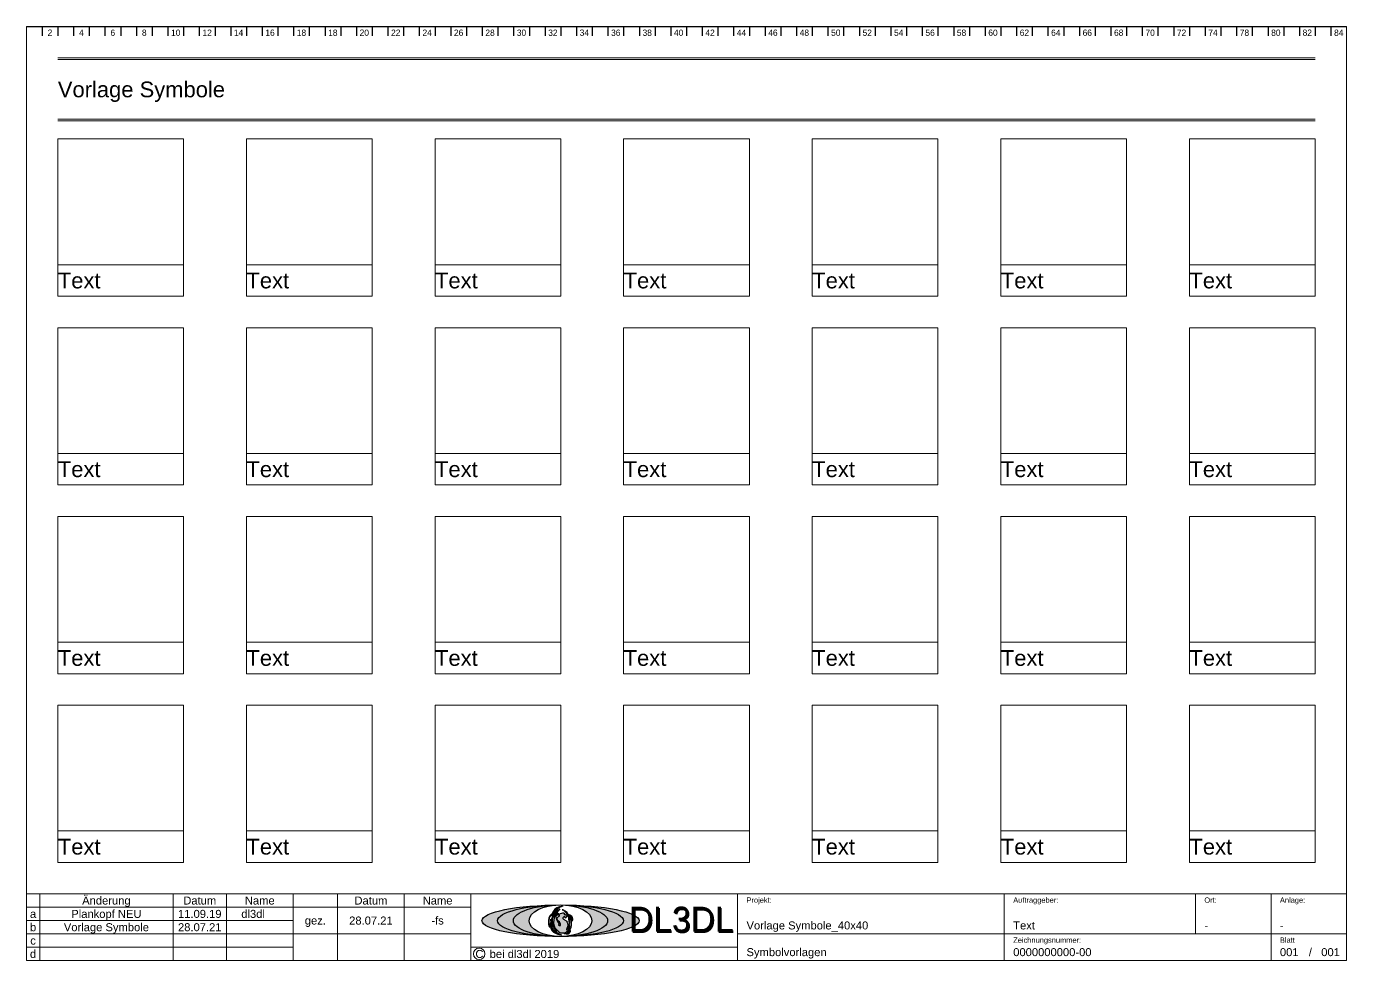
# Model space of a CAD drawing. Header units: millimetres. Extents: x 0 to 1740, y -634 to 297.
# Drawn here: x 440 to 860, y 0 to 297 of the extents above; entities that cross this region are included whole.
import ezdxf
from ezdxf.enums import TextEntityAlignment as Align

# ---------------------------------------------------------------- set-up
doc = ezdxf.new("R2010")
doc.units = ezdxf.units.MM
doc.layers.get('0').update_dxf_attribs({"lineweight": 25, "true_color": 0xffffff})
for name, color, linetype, lineweight, true_color in [('_Legende', 5, 'Continuous', 5, 0x0000ff), ('_Rahmen_Symbol_bl', 5, 'Continuous', 5, 0x0000ff), ('_Rahmen_Symbol_rt', 1, 'Continuous', 5, 0xff0000), ('_Rahmen_Symbol_Text', 3, 'Continuous', 5, 0x00ff00), ('_Zeichenfläche', 30, 'Continuous', 5, 0xff7f00), ('BLATTRAHMEN', 5, 'Continuous', 5, 0x0000ff), ('FORMAT', 2, 'Continuous', 5, 0xffff00), ('LOGO_A', 1, 'Continuous', 5, 0xff0000), ('LOGO_B', 30, 'Continuous', 5, 0xff7f00), ('LOGO_C', 12, 'Continuous', 5, 0xaa0000), ('LOGO_TEXT', 5, 'Continuous', 5, 0x0000ff), ('TEXT_VORGABE', 1, 'Continuous', 5, 0xff0000)]:
    doc.layers.add(name, color=color, linetype=linetype, lineweight=lineweight, true_color=true_color)
for name, color, linetype, true_color in [('Logo_Text2', 1, 'Continuous', 0xff0000), ('PFOENIX', 94, 'Continuous', 0x008000), ('RASTER', 5, 'Continuous', 0x0000ff), ('TEXT_AUSGEFUELLT', 3, 'Continuous', 0x00ff00)]:
    doc.layers.add(name, color=color, linetype=linetype, true_color=true_color)
doc.styles.add('textstyle10', font='')
doc.styles.add('textstyle102', font='')
doc.styles.add('textstyle11', font='')
doc.styles.add('textstyle112', font='')
doc.styles.add('textstyle123', font='')
doc.styles.add('textstyle1239', font='')
doc.styles.add('textstyle1240', font='')
doc.styles.add('textstyle1241', font='')
doc.styles.add('textstyle1242', font='')
doc.styles.add('textstyle1243', font='')
doc.styles.add('textstyle1244', font='')
doc.styles.add('textstyle1245', font='')
doc.styles.add('textstyle1246', font='')
doc.styles.add('textstyle1253', font='')
doc.styles.add('textstyle1254', font='')
doc.styles.add('textstyle1255', font='')
doc.styles.add('textstyle1256', font='')
doc.styles.add('textstyle1257', font='')
doc.styles.add('textstyle1258', font='')
doc.styles.add('textstyle1259', font='')
doc.styles.add('textstyle1260', font='')
doc.styles.add('textstyle1261', font='')
doc.styles.add('textstyle1262', font='')
doc.styles.add('textstyle1263', font='')
doc.styles.add('textstyle1264', font='')
doc.styles.add('textstyle1265', font='')
doc.styles.add('textstyle1266', font='')
doc.styles.add('textstyle1267', font='')
doc.styles.add('textstyle1268', font='')
doc.styles.add('textstyle1269', font='')
doc.styles.add('textstyle1270', font='')
doc.styles.add('textstyle1276', font='')
doc.styles.add('textstyle1354', font='')
doc.styles.add('textstyle138', font='')
doc.styles.add('textstyle150', font='')
doc.styles.add('textstyle158', font='')
doc.styles.add('textstyle1644', font='')
doc.styles.add('textstyle170', font='')
doc.styles.add('textstyle186', font='')
doc.styles.add('textstyle187', font='')
doc.styles.add('textstyle205', font='')
doc.styles.add('textstyle217', font='')
doc.styles.add('textstyle224', font='')
doc.styles.add('textstyle235', font='')
doc.styles.add('textstyle241', font='')
doc.styles.add('textstyle253', font='')
doc.styles.add('textstyle268', font='')
doc.styles.add('textstyle285', font='')
doc.styles.add('textstyle295', font='')
doc.styles.add('textstyle30', font='')
doc.styles.add('textstyle306', font='')
doc.styles.add('textstyle310', font='')
doc.styles.add('textstyle313', font='')
doc.styles.add('textstyle336', font='')
doc.styles.add('textstyle340', font='')
doc.styles.add('textstyle346', font='')
doc.styles.add('textstyle368', font='')
doc.styles.add('textstyle373', font='')
doc.styles.add('textstyle379', font='')
doc.styles.add('textstyle394', font='')
doc.styles.add('textstyle416', font='')
doc.styles.add('textstyle42', font='')
doc.styles.add('textstyle421', font='')
doc.styles.add('textstyle427', font='')
doc.styles.add('textstyle454', font='')
doc.styles.add('textstyle46', font='')
doc.styles.add('textstyle470', font='')
doc.styles.add('textstyle476', font='')
doc.styles.add('textstyle481', font='')
doc.styles.add('textstyle489', font='')
doc.styles.add('textstyle511', font='')
doc.styles.add('textstyle516', font='')
doc.styles.add('textstyle535', font='')
doc.styles.add('textstyle537', font='')
doc.styles.add('textstyle555', font='')
doc.styles.add('textstyle57', font='')
doc.styles.add('textstyle573', font='')
doc.styles.add('textstyle593', font='')
doc.styles.add('textstyle606', font='')
doc.styles.add('textstyle611', font='')
doc.styles.add('textstyle624', font='')
doc.styles.add('textstyle650', font='')
doc.styles.add('textstyle67', font='')
doc.styles.add('textstyle682', font='')
doc.styles.add('textstyle688', font='')
doc.styles.add('textstyle693', font='')
doc.styles.add('textstyle699', font='')
doc.styles.add('textstyle721', font='')
doc.styles.add('textstyle726', font='')
doc.styles.add('textstyle731', font='')
doc.styles.add('textstyle743', font='')
doc.styles.add('textstyle761', font='')
doc.styles.add('textstyle768', font='')
doc.styles.add('textstyle779', font='')
doc.styles.add('textstyle786', font='')
doc.styles.add('textstyle79', font='')
doc.styles.add('textstyle797', font='')
doc.styles.add('textstyle813', font='')
doc.styles.add('textstyle830', font='')
doc.styles.add('textstyle841', font='')
doc.styles.add('textstyle848', font='')
doc.styles.add('textstyle860', font='')
doc.styles.add('textstyle867', font='')
doc.styles.add('textstyle879', font='')
doc.styles.add('textstyle90', font='')
doc.styles.get('textstyle10').set_extended_font_data('textstyle73')
doc.styles.get('textstyle102').set_extended_font_data('textstyle80')
doc.styles.get('textstyle11').set_extended_font_data('textstyle72')
doc.styles.get('textstyle112').set_extended_font_data('textstyle78')
doc.styles.get('textstyle123').set_extended_font_data('textstyle79')
doc.styles.get('textstyle1239').set_extended_font_data('Arial')
doc.styles.get('textstyle1240').set_extended_font_data('Arial')
doc.styles.get('textstyle1241').set_extended_font_data('Arial')
doc.styles.get('textstyle1242').set_extended_font_data('Arial')
doc.styles.get('textstyle1243').set_extended_font_data('Arial')
doc.styles.get('textstyle1244').set_extended_font_data('Arial')
doc.styles.get('textstyle1245').set_extended_font_data('Arial')
doc.styles.get('textstyle1246').set_extended_font_data('Arial')
doc.styles.get('textstyle1253').set_extended_font_data('Arial')
doc.styles.get('textstyle1254').set_extended_font_data('Arial')
doc.styles.get('textstyle1255').set_extended_font_data('Arial')
doc.styles.get('textstyle1256').set_extended_font_data('Arial')
doc.styles.get('textstyle1257').set_extended_font_data('Arial')
doc.styles.get('textstyle1258').set_extended_font_data('Arial')
doc.styles.get('textstyle1259').set_extended_font_data('Arial')
doc.styles.get('textstyle1260').set_extended_font_data('Arial')
doc.styles.get('textstyle1261').set_extended_font_data('Arial')
doc.styles.get('textstyle1262').set_extended_font_data('Arial')
doc.styles.get('textstyle1263').set_extended_font_data('Arial')
doc.styles.get('textstyle1264').set_extended_font_data('Arial')
doc.styles.get('textstyle1265').set_extended_font_data('Arial')
doc.styles.get('textstyle1266').set_extended_font_data('Arial')
doc.styles.get('textstyle1267').set_extended_font_data('Arial')
doc.styles.get('textstyle1268').set_extended_font_data('Arial')
doc.styles.get('textstyle1269').set_extended_font_data('Arial')
doc.styles.get('textstyle1270').set_extended_font_data('Arial')
doc.styles.get('textstyle1276').set_extended_font_data('Arial')
doc.styles.get('textstyle1354').set_extended_font_data('Arial')
doc.styles.get('textstyle138').set_extended_font_data('textstyle142')
doc.styles.get('textstyle150').set_extended_font_data('textstyle141')
doc.styles.get('textstyle158').set_extended_font_data('textstyle82')
doc.styles.get('textstyle1644').set_extended_font_data('Arial')
doc.styles.get('textstyle170').set_extended_font_data('textstyle140')
doc.styles.get('textstyle186').set_extended_font_data('textstyle146')
doc.styles.get('textstyle187').set_extended_font_data('textstyle145')
doc.styles.get('textstyle205').set_extended_font_data('textstyle143')
doc.styles.get('textstyle217').set_extended_font_data('textstyle144')
doc.styles.get('textstyle224').set_extended_font_data('textstyle150')
doc.styles.get('textstyle235').set_extended_font_data('textstyle149')
doc.styles.get('textstyle241').set_extended_font_data('textstyle147')
doc.styles.get('textstyle253').set_extended_font_data('textstyle148')
doc.styles.get('textstyle268').set_extended_font_data('textstyle154')
doc.styles.get('textstyle285').set_extended_font_data('textstyle153')
doc.styles.get('textstyle295').set_extended_font_data('textstyle151')
doc.styles.get('textstyle30').set_extended_font_data('textstyle70')
doc.styles.get('textstyle306').set_extended_font_data('textstyle152')
doc.styles.get('textstyle310').set_extended_font_data('TGL 31034-1')
doc.styles.get('textstyle313').set_extended_font_data('TGL 31034-1')
doc.styles.get('textstyle336').set_extended_font_data('Arial')
doc.styles.get('textstyle340').set_extended_font_data('Arial')
doc.styles.get('textstyle346').set_extended_font_data('Arial')
doc.styles.get('textstyle368').set_extended_font_data('Arial')
doc.styles.get('textstyle373').set_extended_font_data('Arial')
doc.styles.get('textstyle379').set_extended_font_data('Arial')
doc.styles.get('textstyle394').set_extended_font_data('Arial')
doc.styles.get('textstyle416').set_extended_font_data('Arial')
doc.styles.get('textstyle42').set_extended_font_data('textstyle71')
doc.styles.get('textstyle421').set_extended_font_data('Arial')
doc.styles.get('textstyle427').set_extended_font_data('Arial')
doc.styles.get('textstyle454').set_extended_font_data('Arial')
doc.styles.get('textstyle46').set_extended_font_data('textstyle77')
doc.styles.get('textstyle470').set_extended_font_data('Arial')
doc.styles.get('textstyle476').set_extended_font_data('Arial')
doc.styles.get('textstyle481').set_extended_font_data('Arial')
doc.styles.get('textstyle489').set_extended_font_data('Arial')
doc.styles.get('textstyle511').set_extended_font_data('Arial')
doc.styles.get('textstyle516').set_extended_font_data('Arial')
doc.styles.get('textstyle535').set_extended_font_data('Arial')
doc.styles.get('textstyle537').set_extended_font_data('Arial')
doc.styles.get('textstyle555').set_extended_font_data('Arial')
doc.styles.get('textstyle57').set_extended_font_data('textstyle76')
doc.styles.get('textstyle573').set_extended_font_data('Arial')
doc.styles.get('textstyle593').set_extended_font_data('Arial')
doc.styles.get('textstyle606').set_extended_font_data('Arial')
doc.styles.get('textstyle611').set_extended_font_data('Arial')
doc.styles.get('textstyle624').set_extended_font_data('Arial')
doc.styles.get('textstyle650').set_extended_font_data('Arial')
doc.styles.get('textstyle67').set_extended_font_data('textstyle74')
doc.styles.get('textstyle682').set_extended_font_data('Arial')
doc.styles.get('textstyle688').set_extended_font_data('Arial')
doc.styles.get('textstyle693').set_extended_font_data('Arial')
doc.styles.get('textstyle699').set_extended_font_data('Arial')
doc.styles.get('textstyle721').set_extended_font_data('Arial')
doc.styles.get('textstyle726').set_extended_font_data('Arial')
doc.styles.get('textstyle731').set_extended_font_data('textstyle56')
doc.styles.get('textstyle743').set_extended_font_data('textstyle58')
doc.styles.get('textstyle761').set_extended_font_data('textstyle57')
doc.styles.get('textstyle768').set_extended_font_data('textstyle60')
doc.styles.get('textstyle779').set_extended_font_data('textstyle62')
doc.styles.get('textstyle786').set_extended_font_data('textstyle59')
doc.styles.get('textstyle79').set_extended_font_data('textstyle75')
doc.styles.get('textstyle797').set_extended_font_data('textstyle61')
doc.styles.get('textstyle813').set_extended_font_data('textstyle64')
doc.styles.get('textstyle830').set_extended_font_data('textstyle63')
doc.styles.get('textstyle841').set_extended_font_data('textstyle65')
doc.styles.get('textstyle848').set_extended_font_data('textstyle69')
doc.styles.get('textstyle860').set_extended_font_data('textstyle68')
doc.styles.get('textstyle867').set_extended_font_data('textstyle66')
doc.styles.get('textstyle879').set_extended_font_data('textstyle67')
doc.styles.get('textstyle90').set_extended_font_data('textstyle81')

msp = doc.modelspace()

# ---------------------------------------------------------------- hatches: boundary and pattern name
at = {"layer": 'LOGO_A'}
h = msp.add_hatch(color=256, dxfattribs=at)
edge = h.paths.add_edge_path()
edge.add_ellipse((609.92, 12.68), major_axis=(10, 0), ratio=0.5, start_angle=0, end_angle=360)
edge = h.paths.add_edge_path()
edge.add_ellipse((609.92, 12.68), major_axis=(15, 0), ratio=0.333333, start_angle=0, end_angle=360)
at = {"layer": 'LOGO_B'}
h = msp.add_hatch(color=256, dxfattribs=at)
edge = h.paths.add_edge_path()
edge.add_ellipse((609.92, 12.68), major_axis=(15, 0), ratio=0.333333, start_angle=0, end_angle=360)
edge = h.paths.add_edge_path()
edge.add_ellipse((609.92, 12.68), major_axis=(20, 0), ratio=0.25, start_angle=0, end_angle=360)
at = {"layer": 'LOGO_C'}
h = msp.add_hatch(color=256, dxfattribs=at)
edge = h.paths.add_edge_path()
edge.add_ellipse((609.92, 12.68), major_axis=(20, 0), ratio=0.25, start_angle=0, end_angle=360)
edge = h.paths.add_edge_path()
edge.add_ellipse((609.92, 12.68), major_axis=(25, 0), ratio=0.2, start_angle=0, end_angle=360)
at = {"layer": 'PFOENIX'}
h = msp.add_hatch(color=256, dxfattribs=at)
edge = h.paths.add_edge_path()
edge.add_spline(control_points=[(610.68, 17.26), (608.03, 16.62), (607.05, 14.08), (607.05, 14.08)], knot_values=[0, 0, 0, 0, 1, 1, 1, 1], degree=3, periodic=0)
edge.add_spline(control_points=[(607.05, 14.08), (607.08, 14.27), (607.44, 17.24), (610.68, 17.26)], knot_values=[0, 0, 0, 0, 1, 1, 1, 1], degree=3, periodic=0)
h = msp.add_hatch(color=256, dxfattribs=at)
edge = h.paths.add_edge_path()
edge.add_spline(control_points=[(607.02, 14.8), (605.42, 13.28), (606.19, 10.74), (606.54, 10.57)], knot_values=[0, 0, 0, 0, 1, 1, 1, 1], degree=3, periodic=0)
edge.add_spline(control_points=[(606.54, 10.57), (606.43, 10.66), (605.66, 13.2), (607.02, 14.8)], knot_values=[0, 0, 0, 0, 1, 1, 1, 1], degree=3, periodic=0)
h = msp.add_hatch(color=256, dxfattribs=at)
edge = h.paths.add_edge_path()
edge.add_spline(control_points=[(609.18, 12.05), (609.58, 11.8), (609.3, 11.33), (609.3, 11.33), (609.3, 11.33), (609.4, 11.09), (610.03, 11.08), (609.93, 11.66), (609.81, 12.05), (609.29, 12.57), (608.88, 12.91), (608.73, 13.38), (609.03, 13.86), (609.53, 14.19), (609.62, 14.32), (609.55, 14.49), (609.27, 14.48), (609.01, 14.41), (608.8, 14.53), (608.85, 14.88), (609.18, 15.04), (609.19, 15.06), (609.19, 15.04), (609.1, 14.9), (608.95, 14.78), (609.07, 14.68), (609.45, 14.78), (609.91, 15.03), (610.71, 15.2), (611, 15.16), (611.04, 15.08), (611.08, 14.82), (610.99, 14.61), (611.38, 14.66), (611.66, 14.53), (611.88, 14.3), (611.83, 13.92), (611.57, 13.58), (611.46, 13.5), (611.46, 13.5), (611.43, 13.7), (611.37, 13.9), (611.13, 13.95), (610.8, 13.9), (610.66, 13.58), (610.67, 13.19), (610.96, 13.07), (611.55, 12.86), (611.83, 12.5)], knot_values=[0, 0, 0, 0, 1, 2, 3, 4, 5, 6, 7, 8, 9, 10, 11, 12, 13, 14, 15, 16, 17, 18, 19, 20, 21, 22, 23, 24, 25, 26, 27, 28, 29, 30, 31, 32, 33, 34, 35, 36, 37, 38, 39, 40, 41, 42, 43, 44, 45, 46, 46, 46, 46], degree=3, periodic=0)
edge.add_spline(control_points=[(611.83, 12.5), (612.1, 12.04), (612.29, 11.39), (612.18, 10.76), (611.95, 10.19), (611.74, 9.84), (611.74, 9.84), (612.43, 10.25), (612.62, 10.95), (612.61, 11.49), (612.54, 11.64), (612.75, 11.28), (612.77, 10.65), (612.64, 10.24), (612.08, 9.22), (611.5, 8.84), (610.85, 8.66), (610.07, 8.65), (609.57, 8.9), (609.57, 8.9), (609.57, 8.9)], knot_values=[0, 0, 0, 0, 1, 2, 3, 4, 5, 6, 7, 8, 9, 10, 11, 12, 13, 14, 15, 16, 17, 18, 18, 18, 18], degree=3, periodic=0)
edge.add_spline(control_points=[(609.57, 8.9), (609.57, 8.9), (609.51, 8.86), (605.66, 13.28), (609.65, 16.47)], knot_values=[0, 0, 0, 0, 1, 2, 2, 2, 2], degree=3, periodic=0)
edge.add_spline(control_points=[(609.65, 16.47), (607.9, 14.2), (609.18, 12.05), (609.18, 12.05), (609.18, 12.05), (609.18, 12.05), (609.18, 12.05)], knot_values=[0, 0, 0, 0, 1, 2, 3, 4, 4, 4, 4], degree=3, periodic=0)
h = msp.add_hatch(color=256, dxfattribs=at)
edge = h.paths.add_edge_path()
edge.add_spline(control_points=[(609.06, 16.54), (607.08, 12.69), (608.92, 8.68), (608.92, 8.67), (608.92, 8.67), (606.06, 12.75), (609.06, 16.54), (609.06, 16.54), (609.06, 16.54)], knot_values=[0, 0, 0, 0, 1, 2, 3, 4, 5, 6, 6, 6, 6], degree=3, periodic=0)
h = msp.add_hatch(color=256, dxfattribs=at)
edge = h.paths.add_edge_path()
edge.add_spline(control_points=[(606.83, 13.2), (606.93, 9.44), (610.2, 8.14), (610.2, 8.14), (610.2, 8.14), (606.52, 9.05), (606.86, 13.16), (606.86, 13.16), (606.83, 13.2)], knot_values=[0, 0, 0, 0, 1, 2, 3, 4, 5, 6, 6, 6, 6], degree=3, periodic=0)
h = msp.add_hatch(color=256, dxfattribs=at)
edge = h.paths.add_edge_path()
edge.add_spline(control_points=[(612.43, 13.48), (612.49, 13.15), (612.52, 12.9), (612.55, 12.5), (612.56, 12.19), (612.55, 12.19), (612.55, 12.19), (612.7, 12.61), (612.7, 13.11), (612.59, 14), (612.31, 14.82), (612.07, 15.22), (611.39, 15.77), (610.49, 16.17), (610.49, 16.17), (610.49, 16.17)], knot_values=[0, 0, 0, 0, 1, 2, 3, 4, 5, 6, 7, 8, 9, 10, 11, 12, 13, 13, 13, 13], degree=3, periodic=0)
edge.add_spline(control_points=[(610.49, 16.17), (611.03, 15.89), (611.34, 15.58), (611.66, 15.17), (611.99, 14.74), (612.29, 14.06), (612.43, 13.48)], knot_values=[0, 0, 0, 0, 1, 2, 3, 4, 4, 4, 4], degree=3, periodic=0)
h = msp.add_hatch(color=256, dxfattribs=at)
edge = h.paths.add_edge_path()
edge.add_spline(control_points=[(613.29, 11.33), (613.26, 10.83), (613.11, 10.15), (612.89, 9.77), (612.42, 9.33), (612.15, 9.07), (612.15, 9.07), (612.34, 9.41), (612.6, 9.83), (612.76, 10.25), (612.77, 10.65), (612.59, 11.55)], knot_values=[0, 0, 0, 0, 1, 2, 3, 4, 5, 6, 7, 8, 9, 9, 9, 9], degree=3, periodic=0)
edge.add_spline(control_points=[(612.59, 11.55), (612.84, 11.68), (612.89, 11.96), (612.92, 12.8), (612.87, 13.56), (612.86, 13.97), (612.59, 14.78), (612.44, 14.89), (612.89, 14.3), (613.04, 13.91), (613.19, 13.35), (613.27, 12.79), (613.31, 12.04), (613.29, 11.33)], knot_values=[0, 0, 0, 0, 1, 2, 3, 4, 5, 6, 7, 8, 9, 10, 11, 11, 11, 11], degree=3, periodic=0)
h = msp.add_hatch(color=256, dxfattribs=at)
edge = h.paths.add_edge_path()
edge.add_spline(control_points=[(613.64, 12.48), (613.63, 13.01), (613.56, 13.36), (613.48, 13.76), (613.32, 14.08), (612.97, 14.59), (612.97, 14.59), (612.97, 14.59)], knot_values=[0, 0, 0, 0, 1, 2, 3, 4, 5, 5, 5, 5], degree=3, periodic=0)
edge.add_spline(control_points=[(612.97, 14.59), (613.8, 14.17), (613.64, 12.48), (613.64, 12.48), (613.64, 12.48)], knot_values=[0, 0, 0, 0, 1, 2, 2, 2, 2], degree=3, periodic=0)
h = msp.add_hatch(color=256, dxfattribs=at)
edge = h.paths.add_edge_path()
edge.add_spline(control_points=[(611.25, 8.49), (611.61, 8.34), (612.2, 8.33), (612.52, 8.42), (612.81, 8.75), (613, 9.2), (613.02, 9.54), (613.06, 9.69), (613.06, 9.69), (613.06, 9.69), (612.94, 9.39), (612.84, 9.29), (612.6, 8.99), (612.35, 8.82), (612.1, 8.72), (611.73, 8.6), (611.37, 8.58), (611.25, 8.57), (611.12, 8.58), (611.12, 8.57), (611.12, 8.57), (611.19, 8.52), (611.25, 8.49), (611.25, 8.49), (611.25, 8.49)], knot_values=[0, 0, 0, 0, 1, 2, 3, 4, 5, 6, 7, 8, 9, 10, 11, 12, 13, 14, 15, 16, 17, 18, 19, 20, 21, 22, 22, 22, 22], degree=3, periodic=0)

# ---------------------------------------------------------------- linework, layer by layer
for major_axis, ratio in [((25, 0), 0.2), ((20, 0), 0.25), ((15, 0), 0.333333), ((10, 0), 0.5)]:
    msp.add_ellipse((609.92, 12.68), major_axis=major_axis, ratio=ratio)
at = {"layer": '_Rahmen_Symbol_bl'}
for p, q in [((450, 221.21), (450, 211.21)), ((490, 221.21), (490, 211.21)), ((510, 221.21), (510, 211.21)), ((550, 221.21), (550, 211.21)), ((570, 221.21), (570, 211.21)), ((610, 221.21), (610, 211.21)), ((630, 221.21), (630, 211.21)), ((670, 221.21), (670, 211.21)), ((690, 221.21), (690, 211.21)), ((730, 221.21), (730, 211.21)), ((750, 221.21), (750, 211.21)), ((790, 221.21), (790, 211.21)), ((810, 221.21), (810, 211.21)), ((850, 221.21), (850, 211.21)), ((490, 211.21), (450, 211.21)), ((550, 211.21), (510, 211.21)), ((610, 211.21), (570, 211.21)), ((670, 211.21), (630, 211.21)), ((730, 211.21), (690, 211.21)), ((790, 211.21), (750, 211.21)), ((850, 211.21), (810, 211.21)), ((450, 161.21), (450, 151.21)), ((490, 161.21), (490, 151.21)), ((510, 161.21), (510, 151.21)), ((550, 161.21), (550, 151.21)), ((570, 161.21), (570, 151.21)), ((610, 161.21), (610, 151.21)), ((630, 161.21), (630, 151.21)), ((670, 161.21), (670, 151.21)), ((690, 161.21), (690, 151.21)), ((730, 161.21), (730, 151.21)), ((750, 161.21), (750, 151.21)), ((790, 161.21), (790, 151.21)), ((810, 161.21), (810, 151.21)), ((850, 161.21), (850, 151.21)), ((490, 151.21), (450, 151.21)), ((550, 151.21), (510, 151.21)), ((610, 151.21), (570, 151.21)), ((670, 151.21), (630, 151.21)), ((730, 151.21), (690, 151.21)), ((790, 151.21), (750, 151.21)), ((850, 151.21), (810, 151.21)), ((450, 101.21), (450, 91.21)), ((490, 101.21), (490, 91.21)), ((510, 101.21), (510, 91.21)), ((550, 101.21), (550, 91.21)), ((570, 101.21), (570, 91.21)), ((610, 101.21), (610, 91.21)), ((630, 101.21), (630, 91.21)), ((670, 101.21), (670, 91.21)), ((690, 101.21), (690, 91.21)), ((730, 101.21), (730, 91.21)), ((750, 101.21), (750, 91.21)), ((790, 101.21), (790, 91.21)), ((810, 101.21), (810, 91.21)), ((850, 101.21), (850, 91.21)), ((490, 91.21), (450, 91.21)), ((550, 91.21), (510, 91.21)), ((610, 91.21), (570, 91.21)), ((670, 91.21), (630, 91.21)), ((730, 91.21), (690, 91.21)), ((790, 91.21), (750, 91.21)), ((850, 91.21), (810, 91.21)), ((450, 41.21), (450, 31.21)), ((490, 41.21), (490, 31.21)), ((510, 41.21), (510, 31.21)), ((550, 41.21), (550, 31.21)), ((570, 41.21), (570, 31.21)), ((610, 41.21), (610, 31.21)), ((630, 41.21), (630, 31.21)), ((670, 41.21), (670, 31.21)), ((690, 41.21), (690, 31.21)), ((730, 41.21), (730, 31.21)), ((750, 41.21), (750, 31.21)), ((790, 41.21), (790, 31.21)), ((810, 41.21), (810, 31.21)), ((850, 41.21), (850, 31.21)), ((490, 31.21), (450, 31.21)), ((550, 31.21), (510, 31.21)), ((610, 31.21), (570, 31.21)), ((670, 31.21), (630, 31.21)), ((730, 31.21), (690, 31.21)), ((790, 31.21), (750, 31.21)), ((850, 31.21), (810, 31.21))]:
    msp.add_line(p, q, dxfattribs=at)
at = {"layer": '_Rahmen_Symbol_rt'}
for p, q in [((450, 221.21), (450, 261.21)), ((450, 261.21), (490, 261.21)), ((490, 261.21), (490, 221.21)), ((510, 221.21), (510, 261.21)), ((510, 261.21), (550, 261.21)), ((550, 261.21), (550, 221.21)), ((570, 221.21), (570, 261.21)), ((570, 261.21), (610, 261.21)), ((610, 261.21), (610, 221.21)), ((630, 221.21), (630, 261.21)), ((630, 261.21), (670, 261.21)), ((670, 261.21), (670, 221.21)), ((690, 221.21), (690, 261.21)), ((690, 261.21), (730, 261.21)), ((730, 261.21), (730, 221.21)), ((750, 221.21), (750, 261.21)), ((750, 261.21), (790, 261.21)), ((790, 261.21), (790, 221.21)), ((810, 221.21), (810, 261.21)), ((810, 261.21), (850, 261.21)), ((850, 261.21), (850, 221.21)), ((490, 221.21), (450, 221.21)), ((490, 221.21), (490, 221.21)), ((550, 221.21), (510, 221.21)), ((546, 221.21), (546, 221.21)), ((610, 221.21), (570, 221.21)), ((606, 221.21), (606, 221.21)), ((670, 221.21), (630, 221.21)), ((666, 221.21), (666, 221.21)), ((730, 221.21), (690, 221.21)), ((726, 221.21), (726, 221.21)), ((790, 221.21), (750, 221.21)), ((786, 221.21), (786, 221.21)), ((850, 221.21), (810, 221.21)), ((846, 221.21), (846, 221.21)), ((450, 161.21), (450, 201.21)), ((450, 201.21), (490, 201.21)), ((490, 201.21), (490, 161.21)), ((510, 161.21), (510, 201.21)), ((510, 201.21), (550, 201.21)), ((550, 201.21), (550, 161.21)), ((570, 161.21), (570, 201.21)), ((570, 201.21), (610, 201.21)), ((610, 201.21), (610, 161.21)), ((630, 161.21), (630, 201.21)), ((630, 201.21), (670, 201.21)), ((670, 201.21), (670, 161.21)), ((690, 161.21), (690, 201.21)), ((690, 201.21), (730, 201.21)), ((730, 201.21), (730, 161.21)), ((750, 161.21), (750, 201.21)), ((750, 201.21), (790, 201.21)), ((790, 201.21), (790, 161.21)), ((810, 161.21), (810, 201.21)), ((810, 201.21), (850, 201.21)), ((850, 201.21), (850, 161.21)), ((490, 161.21), (450, 161.21)), ((550, 161.21), (510, 161.21)), ((610, 161.21), (570, 161.21)), ((670, 161.21), (630, 161.21)), ((730, 161.21), (690, 161.21)), ((790, 161.21), (750, 161.21)), ((850, 161.21), (810, 161.21)), ((450, 101.21), (450, 141.21)), ((450, 141.21), (490, 141.21)), ((490, 141.21), (490, 101.21)), ((510, 101.21), (510, 141.21)), ((510, 141.21), (550, 141.21)), ((550, 141.21), (550, 101.21)), ((570, 101.21), (570, 141.21)), ((570, 141.21), (610, 141.21)), ((610, 141.21), (610, 101.21)), ((630, 101.21), (630, 141.21)), ((630, 141.21), (670, 141.21)), ((670, 141.21), (670, 101.21)), ((690, 101.21), (690, 141.21)), ((690, 141.21), (730, 141.21)), ((730, 141.21), (730, 101.21)), ((750, 101.21), (750, 141.21)), ((750, 141.21), (790, 141.21)), ((790, 141.21), (790, 101.21)), ((810, 101.21), (810, 141.21)), ((810, 141.21), (850, 141.21)), ((850, 141.21), (850, 101.21)), ((490, 101.21), (450, 101.21)), ((550, 101.21), (510, 101.21)), ((610, 101.21), (570, 101.21)), ((670, 101.21), (630, 101.21)), ((730, 101.21), (690, 101.21)), ((790, 101.21), (750, 101.21)), ((850, 101.21), (810, 101.21)), ((450, 41.21), (450, 81.21)), ((450, 81.21), (490, 81.21)), ((490, 81.21), (490, 41.21)), ((510, 41.21), (510, 81.21)), ((510, 81.21), (550, 81.21)), ((550, 81.21), (550, 41.21)), ((570, 41.21), (570, 81.21)), ((570, 81.21), (610, 81.21)), ((610, 81.21), (610, 41.21)), ((630, 41.21), (630, 81.21)), ((630, 81.21), (670, 81.21)), ((670, 81.21), (670, 41.21)), ((690, 41.21), (690, 81.21)), ((690, 81.21), (730, 81.21)), ((730, 81.21), (730, 41.21)), ((750, 41.21), (750, 81.21)), ((750, 81.21), (790, 81.21)), ((790, 81.21), (790, 41.21)), ((810, 41.21), (810, 81.21)), ((810, 81.21), (850, 81.21)), ((850, 81.21), (850, 41.21)), ((490, 41.21), (450, 41.21)), ((550, 41.21), (510, 41.21)), ((610, 41.21), (570, 41.21)), ((670, 41.21), (630, 41.21)), ((730, 41.21), (690, 41.21)), ((790, 41.21), (750, 41.21)), ((850, 41.21), (810, 41.21))]:
    msp.add_line(p, q, dxfattribs=at)
at = {"layer": '_Zeichenfläche'}
for p, q in [((450, 286.97), (850, 286.97)), ((450, 286.47), (850, 286.47)), ((450, 267.47), (850, 267.47)), ((450, 266.97), (850, 266.97))]:
    msp.add_line(p, q, dxfattribs=at)
at = {"layer": 'BLATTRAHMEN'}
for p, q in [((440, 21.21), (440, 296.97)), ((860, 0), (860, 296.97)), ((440, 16.97), (440, 21.21)), ((444.24, 21.21), (440, 21.21)), ((444.24, 16.97), (444.24, 21.21)), ((444.24, 21.21), (524.85, 21.21)), ((486.67, 16.97), (486.67, 21.21)), ((503.64, 16.97), (503.64, 21.21)), ((524.85, 16.97), (524.85, 21.21)), ((524.85, 21.21), (860, 21.21)), ((538.99, 16.97), (538.99, 21.21)), ((560.2, 16.97), (560.2, 21.21)), ((581.41, 16.97), (581.41, 21.21)), ((666.26, 8.48), (666.26, 21.21)), ((751.11, 8.48), (751.11, 21.21)), ((811.92, 21.21), (811.92, 8.48)), ((835.96, 8.48), (835.96, 21.21)), ((440, 12.73), (440, 16.97)), ((444.24, 16.97), (440, 16.97)), ((444.24, 12.73), (444.24, 16.97)), ((444.24, 16.97), (524.85, 16.97)), ((486.67, 12.73), (486.67, 16.97)), ((503.64, 12.73), (503.64, 16.97)), ((524.85, 16.97), (581.41, 16.97)), ((524.85, 12.73), (524.85, 16.97)), ((538.99, 8.48), (538.99, 16.97)), ((560.2, 8.48), (560.2, 16.97)), ((581.41, 8.48), (581.41, 16.97)), ((440, 8.48), (440, 12.73)), ((444.24, 12.73), (440, 12.73)), ((444.24, 8.48), (444.24, 12.73)), ((444.24, 12.73), (524.85, 12.73)), ((486.67, 8.48), (486.67, 12.73)), ((503.64, 8.48), (503.64, 12.73)), ((524.85, 8.48), (524.85, 12.73)), ((440, 4.24), (440, 8.48)), ((444.24, 8.48), (440, 8.48)), ((444.24, 4.24), (444.24, 8.48)), ((444.24, 8.48), (524.85, 8.48)), ((486.67, 4.24), (486.67, 8.48)), ((503.64, 4.24), (503.64, 8.48)), ((524.85, 4.24), (524.85, 8.48)), ((524.85, 8.48), (581.41, 8.48)), ((538.99, 0), (538.99, 8.48)), ((560.2, 0), (560.2, 8.48)), ((581.41, 0), (581.41, 8.48)), ((666.26, 0), (666.26, 8.48)), ((666.26, 8.48), (860, 8.48)), ((751.11, 0), (751.11, 8.48)), ((835.96, 0), (835.96, 8.48)), ((440, 0), (440, 4.24)), ((444.24, 4.24), (440, 4.24)), ((444.24, 0), (444.24, 4.24)), ((444.24, 4.24), (503.64, 4.24)), ((486.67, 0), (486.67, 4.24)), ((503.64, 0), (503.64, 4.24)), ((503.64, 4.24), (524.85, 4.24)), ((524.85, 0), (524.85, 4.24)), ((524.85, 4.24), (524.85, 4.24)), ((581.41, 4.24), (666.26, 4.24)), ((440, 0), (444.24, 0)), ((444.24, 0), (486.67, 0)), ((486.67, 0), (503.64, 0)), ((503.64, 0), (524.85, 0)), ((524.85, 0), (538.99, 0)), ((538.99, 0), (560.2, 0)), ((560.2, 0), (581.41, 0)), ((581.41, 0), (666.26, 0)), ((666.26, 0), (751.11, 0)), ((751.11, 0), (835.96, 0)), ((835.96, 0), (860, 0))]:
    msp.add_line(p, q, dxfattribs=at)
at = {"layer": 'FORMAT', "linetype": 'BYBLOCK'}
for p, q in [((440, 0), (440, 297)), ((860, 297), (860, 0)), ((860, 0), (440, 0))]:
    msp.add_line(p, q, dxfattribs=at)
at = {"layer": 'PFOENIX'}
for points in [[(610.68, 17.26), (607.44, 17.24), (607.08, 14.27), (607.05, 14.08)], [(610.68, 17.26), (608.03, 16.62), (607.05, 14.08), (607.05, 14.08)], [(607.02, 14.8), (605.42, 13.28), (606.19, 10.74), (606.54, 10.57)], [(609.65, 16.47), (605.66, 13.28), (609.51, 8.86), (609.57, 8.9), (609.57, 8.9)], [(607.02, 14.8), (605.66, 13.2), (606.43, 10.66), (606.54, 10.57)], [(606.83, 13.2), (606.93, 9.44), (610.2, 8.14), (610.2, 8.14), (610.2, 8.14), (606.52, 9.05), (606.86, 13.16), (606.86, 13.16), (606.83, 13.2)], [(609.06, 16.54), (607.08, 12.69), (608.92, 8.68), (608.92, 8.67), (608.92, 8.67), (606.06, 12.75), (609.06, 16.54), (609.06, 16.54), (609.06, 16.54)], [(609.65, 16.47), (607.9, 14.2), (609.18, 12.05), (609.18, 12.05), (609.18, 12.05), (609.18, 12.05), (609.18, 12.05)], [(609.18, 12.05), (609.58, 11.8), (609.3, 11.33), (609.3, 11.33), (609.3, 11.33), (609.4, 11.09), (610.03, 11.08), (609.93, 11.66), (609.81, 12.05), (609.29, 12.57), (608.88, 12.91), (608.73, 13.38), (609.03, 13.86), (609.53, 14.19), (609.62, 14.32), (609.55, 14.49), (609.27, 14.48), (609.01, 14.41), (608.8, 14.53), (608.85, 14.88), (609.18, 15.04), (609.19, 15.06), (609.19, 15.04), (609.1, 14.9), (608.95, 14.78), (609.07, 14.68), (609.45, 14.78), (609.91, 15.03), (610.71, 15.2), (611, 15.16), (611.04, 15.08), (611.08, 14.82), (610.99, 14.61), (611.38, 14.66), (611.66, 14.53), (611.88, 14.3), (611.83, 13.92), (611.57, 13.58), (611.46, 13.5), (611.46, 13.5), (611.43, 13.7), (611.37, 13.9), (611.13, 13.95), (610.8, 13.9), (610.66, 13.58), (610.67, 13.19), (610.96, 13.07), (611.55, 12.86), (611.83, 12.5)], [(610.49, 16.17), (611.03, 15.89), (611.34, 15.58), (611.66, 15.17), (611.99, 14.74), (612.29, 14.06), (612.43, 13.48)], [(612.43, 13.48), (612.49, 13.15), (612.52, 12.9), (612.55, 12.5), (612.56, 12.19), (612.55, 12.19), (612.55, 12.19), (612.7, 12.61), (612.7, 13.11), (612.59, 14), (612.31, 14.82), (612.07, 15.22), (611.39, 15.77), (610.49, 16.17), (610.49, 16.17), (610.49, 16.17)], [(612.59, 11.55), (612.84, 11.68), (612.89, 11.96), (612.92, 12.8), (612.87, 13.56), (612.86, 13.97), (612.59, 14.78), (612.44, 14.89), (612.89, 14.3), (613.04, 13.91), (613.19, 13.35), (613.27, 12.79), (613.31, 12.04), (613.29, 11.33)], [(612.97, 14.59), (613.8, 14.17), (613.64, 12.48), (613.64, 12.48), (613.64, 12.48)], [(613.64, 12.48), (613.63, 13.01), (613.56, 13.36), (613.48, 13.76), (613.32, 14.08), (612.97, 14.59), (612.97, 14.59), (612.97, 14.59)], [(611.83, 12.5), (612.1, 12.04), (612.29, 11.39), (612.18, 10.76), (611.95, 10.19), (611.74, 9.84), (611.74, 9.84), (612.43, 10.25), (612.62, 10.95), (612.61, 11.49), (612.54, 11.64), (612.75, 11.28), (612.77, 10.65), (612.64, 10.24), (612.08, 9.22), (611.5, 8.84), (610.85, 8.66), (610.07, 8.65), (609.57, 8.9), (609.57, 8.9), (609.57, 8.9)], [(611.25, 8.49), (611.61, 8.34), (612.2, 8.33), (612.52, 8.42), (612.81, 8.75), (613, 9.2), (613.02, 9.54), (613.06, 9.69), (613.06, 9.69), (613.06, 9.69), (612.94, 9.39), (612.84, 9.29), (612.6, 8.99), (612.35, 8.82), (612.1, 8.72), (611.73, 8.6), (611.37, 8.58), (611.25, 8.57), (611.12, 8.58), (611.12, 8.57), (611.12, 8.57), (611.19, 8.52), (611.25, 8.49), (611.25, 8.49), (611.25, 8.49)], [(613.29, 11.33), (613.26, 10.83), (613.11, 10.15), (612.89, 9.77), (612.42, 9.33), (612.15, 9.07), (612.15, 9.07), (612.34, 9.41), (612.6, 9.83), (612.76, 10.25), (612.77, 10.65), (612.59, 11.55)]]:
    msp.add_open_spline(points, degree=3, dxfattribs=at)
at = {"layer": 'RASTER'}
msp.add_line((440, 296.97), (860, 297), dxfattribs=at)
at = {"layer": 'RASTER', "linetype": 'BYBLOCK'}
for p, q in [((445, 297), (445, 294)), ((450, 297), (450, 294)), ((455, 297), (455, 294)), ((460, 297), (460, 294)), ((465, 297), (465, 294)), ((470, 297), (470, 294)), ((475, 297), (475, 294)), ((480, 297), (480, 294)), ((485, 297), (485, 294)), ((490, 297), (490, 294)), ((495, 297), (495, 294)), ((500, 297), (500, 294)), ((505, 297), (505, 294)), ((510, 297), (510, 294)), ((515, 297), (515, 294)), ((520, 297), (520, 294)), ((525, 297), (525, 294)), ((530, 297), (530, 294)), ((535, 297), (535, 294)), ((540, 297), (540, 294)), ((545, 297), (545, 294)), ((550, 297), (550, 294)), ((555, 297), (555, 294)), ((560, 297), (560, 294)), ((565, 297), (565, 294)), ((570, 297), (570, 294)), ((575, 297), (575, 294)), ((580, 297), (580, 294)), ((585, 297), (585, 294)), ((590, 297), (590, 294)), ((595, 297), (595, 294)), ((600, 297), (600, 294)), ((605, 297), (605, 294)), ((610, 297), (610, 294)), ((615, 297), (615, 294)), ((620, 297), (620, 294)), ((625, 297), (625, 294)), ((630, 297), (630, 294)), ((635, 297), (635, 294)), ((640, 297), (640, 294)), ((645, 297), (645, 294)), ((650, 297), (650, 294)), ((655, 297), (655, 294)), ((660, 297), (660, 294)), ((665, 297), (665, 294)), ((670, 297), (670, 294)), ((675, 297), (675, 294)), ((680, 297), (680, 294)), ((685, 297), (685, 294)), ((690, 297), (690, 294)), ((695, 297), (695, 294)), ((700, 297), (700, 294)), ((705, 297), (705, 294)), ((710, 297), (710, 294)), ((715, 297), (715, 294)), ((720, 297), (720, 294)), ((725, 297), (725, 294)), ((730, 297), (730, 294)), ((735, 297), (735, 294)), ((740, 297), (740, 294)), ((745, 297), (745, 294)), ((750, 297), (750, 294)), ((755, 297), (755, 294)), ((760, 297), (760, 294)), ((765, 297), (765, 294)), ((770, 297), (770, 294)), ((775, 297), (775, 294)), ((780, 297), (780, 294)), ((785, 297), (785, 294)), ((790, 297), (790, 294)), ((795, 297), (795, 294)), ((800, 297), (800, 294)), ((805, 297), (805, 294)), ((810, 297), (810, 294)), ((815, 297), (815, 294)), ((820, 297), (820, 294)), ((825, 297), (825, 294)), ((830, 297), (830, 294)), ((835, 297), (835, 294)), ((840, 297), (840, 294)), ((845, 297), (845, 294)), ((850, 297), (850, 294)), ((855, 297), (855, 294))]:
    msp.add_line(p, q, dxfattribs=at)
at = {"layer": 'TEXT_VORGABE'}
msp.add_circle((584.04, 2.15), 1.83, dxfattribs=at)

# ---------------------------------------------------------------- texts
at = {"layer": '_Legende', "style": 'textstyle1644'}
msp.add_text('Vorlage Symbole', height=5, dxfattribs=at).set_placement((450, 276.97), align=Align.MIDDLE_LEFT)
at = {"layer": '_Rahmen_Symbol_Text'}
for style, p in [('textstyle1354', (450, 216.21)), ('textstyle1240', (510, 216.21)), ('textstyle1244', (570, 216.21)), ('textstyle1264', (630, 216.21)), ('textstyle1268', (690, 216.21)), ('textstyle1256', (750, 216.21)), ('textstyle1260', (810, 216.21)), ('textstyle1253', (450, 156.21)), ('textstyle1241', (510, 156.21)), ('textstyle1245', (570, 156.21)), ('textstyle1265', (630, 156.21)), ('textstyle1269', (690, 156.21)), ('textstyle1257', (750, 156.21)), ('textstyle1261', (810, 156.21)), ('textstyle1254', (450, 96.21)), ('textstyle1242', (510, 96.21)), ('textstyle1246', (570, 96.21)), ('textstyle1266', (630, 96.21)), ('textstyle1270', (690, 96.21)), ('textstyle1258', (750, 96.21)), ('textstyle1262', (810, 96.21)), ('textstyle1239', (450, 36.21)), ('textstyle1243', (510, 36.21)), ('textstyle1263', (570, 36.21)), ('textstyle1267', (630, 36.21)), ('textstyle1255', (690, 36.21)), ('textstyle1259', (750, 36.21)), ('textstyle1276', (810, 36.21))]:
    msp.add_text('Text', height=5, dxfattribs=dict(at, style=style)).set_placement(p, align=Align.MIDDLE_LEFT)
at = {"layer": 'LOGO_TEXT', "style": 'textstyle310'}
msp.add_text('DL3DL', height=8, dxfattribs=at).set_placement((648.63, 12.75), align=Align.MIDDLE_CENTER)
at = {"layer": 'Logo_Text2', "style": 'textstyle313'}
msp.add_text('DL3DL', height=8, dxfattribs=at).set_placement((648.35, 13.14), align=Align.MIDDLE_CENTER)
at = {"layer": 'RASTER', "linetype": 'BYBLOCK'}
for s, style, p in [('2', 'textstyle761', (447.5, 294)), ('4', 'textstyle731', (457.5, 294)), ('6', 'textstyle743', (467.5, 294)), ('8', 'textstyle786', (477.5, 294)), ('10', 'textstyle797', (487.5, 294)), ('12', 'textstyle768', (497.5, 294)), ('14', 'textstyle779', (507.5, 294)), ('16', 'textstyle830', (517.5, 294)), ('18', 'textstyle841', (527.5, 294)), ('18', 'textstyle813', (537.5, 294)), ('20', 'textstyle867', (547.5, 294)), ('22', 'textstyle879', (557.5, 294)), ('24', 'textstyle848', (567.5, 294)), ('26', 'textstyle860', (577.5, 294)), ('28', 'textstyle30', (587.5, 294)), ('30', 'textstyle42', (597.5, 294)), ('32', 'textstyle10', (607.5, 294)), ('34', 'textstyle11', (617.5, 294)), ('36', 'textstyle67', (627.5, 294)), ('38', 'textstyle79', (637.5, 294)), ('40', 'textstyle46', (647.5, 294)), ('42', 'textstyle57', (657.5, 294)), ('44', 'textstyle112', (667.5, 294)), ('46', 'textstyle123', (677.5, 294)), ('48', 'textstyle90', (687.5, 294)), ('50', 'textstyle102', (697.5, 294)), ('52', 'textstyle158', (707.5, 294)), ('54', 'textstyle170', (717.5, 294)), ('56', 'textstyle138', (727.5, 294)), ('58', 'textstyle150', (737.5, 294)), ('60', 'textstyle205', (747.5, 294)), ('62', 'textstyle217', (757.5, 294)), ('64', 'textstyle186', (767.5, 294)), ('66', 'textstyle187', (777.5, 294)), ('68', 'textstyle241', (787.5, 294)), ('70', 'textstyle253', (797.5, 294)), ('72', 'textstyle224', (807.5, 294)), ('74', 'textstyle235', (817.5, 294)), ('78', 'textstyle295', (827.5, 294)), ('80', 'textstyle306', (837.5, 294)), ('82', 'textstyle268', (847.5, 294)), ('84', 'textstyle285', (857.5, 294))]:
    msp.add_text(s, height=2, dxfattribs=dict(at, style=style)).set_placement(p, align=Align.CENTER)
at = {"layer": 'TEXT_AUSGEFUELLT'}
for s, height, style, p in [('Plankopf NEU', 2.5455, 'textstyle454', (465.45, 14.85)), ('11.09.19', 2.545, 'textstyle611', (495.15, 14.85)), ('dl3dl', 2.545, 'textstyle624', (512.12, 14.85)), ('28.07.21', 2.545, 'textstyle537', (549.6, 12.73)), ('-fs', 2.545, 'textstyle555', (570.81, 12.73)), ('Vorlage Symbole', 2.5455, 'textstyle593', (465.45, 10.61)), ('28.07.21', 2.545, 'textstyle606', (495.15, 10.61))]:
    msp.add_text(s, height=height, dxfattribs=dict(at, style=style)).set_placement(p, align=Align.MIDDLE_CENTER)
for s, height, style, p in [('Vorlage Symbole_40x40', 2.5455, 'textstyle682', (669.09, 9.9)), ('Text', 2.545, 'textstyle693', (753.94, 9.9)), ('-', 2.55, 'textstyle699', (814.75, 9.9)), ('-', 2.55, 'textstyle726', (838.79, 9.9)), ('Symbolvorlagen', 2.5455, 'textstyle573', (669.09, 1.41)), ('0000000000-00', 2.5455, 'textstyle688', (753.94, 1.41)), ('001', 2.545, 'textstyle721', (838.79, 1.41)), ('/   001', 2.545, 'textstyle650', (847.98, 1.41))]:
    msp.add_text(s, height=height, dxfattribs=dict(at, style=style)).set_placement(p)
at = {"layer": 'TEXT_VORGABE'}
for s, height, style, p in [('Änderung', 2.545, 'textstyle368', (465.45, 19.09)), ('Datum', 2.545, 'textstyle379', (495.15, 19.09)), ('Name', 2.545, 'textstyle470', (514.24, 19.09)), ('Datum', 2.545, 'textstyle427', (549.6, 19.09)), ('Name', 2.545, 'textstyle481', (570.81, 19.09)), ('a', 2.55, 'textstyle340', (442.12, 14.85)), ('gez.', 2.545, 'textstyle535', (531.92, 12.73)), ('b', 2.55, 'textstyle336', (442.12, 10.61)), ('c', 2.55, 'textstyle346', (442.12, 6.36)), ('d', 2.55, 'textstyle373', (442.12, 2.12))]:
    msp.add_text(s, height=height, dxfattribs=dict(at, style=style)).set_placement(p, align=Align.MIDDLE_CENTER)
for s, style, p in [('Projekt:', 'textstyle489', (669.09, 18.38)), ('Auftraggeber:', 'textstyle511', (753.94, 18.38)), ('Ort:', 'textstyle394', (814.75, 18.38)), ('Anlage:', 'textstyle421', (838.79, 18.38)), ('Zeichnungsnummer:', 'textstyle516', (753.94, 5.66)), ('Blatt', 'textstyle416', (838.79, 5.66))]:
    msp.add_text(s, height=1.697, dxfattribs=dict(at, style=style)).set_placement(p)
at = {"layer": 'TEXT_VORGABE', "style": 'textstyle476'}
msp.add_text('C  bei dl3dl 2019', height=2.5455, dxfattribs=at).set_placement((582.84, 2.1), align=Align.MIDDLE_LEFT)

doc.saveas('drawing.dxf')
